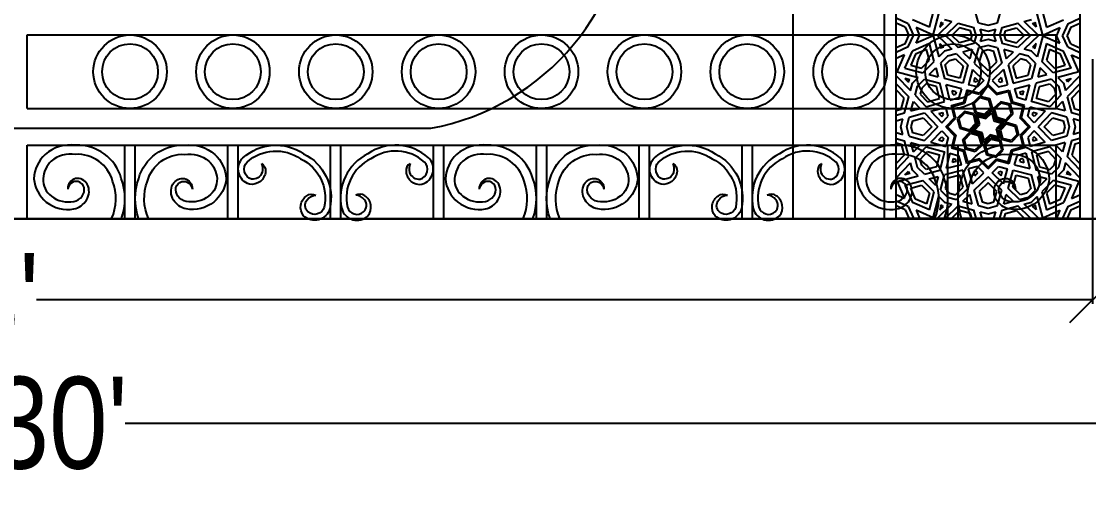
# Model space of a CAD drawing. Header units: inches. Extents: x 13054 to 48691, y 5623 to 20391.
# Drawn here: x 48408.33 to 48454.81, y 18781.99 to 18802.12 of the extents above; entities that cross this region are included whole.
import ezdxf

# ---------------------------------------------------------------- set-up
doc = ezdxf.new("R2010")
doc.units = ezdxf.units.IN
doc.header["$MEASUREMENT"] = 0
doc.styles.add('TEXT', font='')
doc.styles.get('TEXT').set_extended_font_data('Arial Narrow')
doc.dimstyles.new('Copy of Standard', dxfattribs={"dimtxt": 4, "dimasz": 2, "dimexe": 0.18, "dimexo": 0.0625, "dimgap": 0.09, "dimtad": 0, "dimzin": 0, "dimdsep": 46, "dimlunit": 4, "dimtxsty": 'TEXT', "dimblk": 'OBLIQUE', "dimcen": 0.09, "dimclrd": 8, "dimclre": 8, "dimclrt": 256, "dimadec": 0, "dimazin": 0, "dimtfac": 1, "dimtofl": 0, "dimtmove": 0, "dimatfit": 3, "dimfxl": 1, "dimtolj": 1, "dimtzin": 0, "dimarcsym": 0})

# ---------------------------------------------------------------- blocks, each defined once
blk = doc.blocks.new('_Oblique')
at = {"color": 0, "linetype": 'Continuous', "lineweight": -2}
blk.add_line((-0.5, -0.5), (0.5, 0.5), dxfattribs=at)
blk = doc.blocks.new('*D936')
at = {"color": 8, "lineweight": -2, "transparency": 16777216}
for p, q in [((48229.964, 18793.505), (48229.964, 18784.438)), ((48589.998, 18793.409), (48589.998, 18784.438)), ((48229.964, 18784.618), (48407.108, 18784.618)), ((48589.998, 18784.618), (48412.854, 18784.618))]:
    blk.add_line(p, q, dxfattribs=at)
at = {"layer": 'Defpoints', "color": 0, "transparency": 16777216}
for p in [(48229.964, 18793.567), (48589.998, 18793.472), (48589.998, 18784.618)]:
    blk.add_point(p, dxfattribs=at)
at = {"color": 8, "lineweight": -2, "transparency": 16777216, "xscale": 2, "yscale": 2, "zscale": 2, "rotation": 180}
blk.add_blockref('_Oblique', (48229.964, 18784.618), dxfattribs=at)
at = {"color": 8, "lineweight": -2, "transparency": 16777216, "xscale": 2, "yscale": 2, "zscale": 2}
blk.add_blockref('_Oblique', (48589.998, 18784.618), dxfattribs=at)
at = {"transparency": 16777216, "insert": (48409.981, 18784.618), "char_height": 4, "attachment_point": 5, "style": 'TEXT'}
blk.add_mtext("\\A1;30'", dxfattribs=at)
blk = doc.blocks.new('*D1270')
at = {"color": 8, "lineweight": -2, "transparency": 16777216}
for p, q in [((48358.986, 18800.47), (48358.986, 18789.823)), ((48454.981, 18800.47), (48454.981, 18789.823)), ((48358.986, 18790.003), (48405.802, 18790.003)), ((48454.981, 18790.003), (48409, 18790.003))]:
    blk.add_line(p, q, dxfattribs=at)
at = {"layer": 'Defpoints', "color": 0, "transparency": 16777216}
for p in [(48358.986, 18800.532), (48454.981, 18800.532), (48454.981, 18790.003)]:
    blk.add_point(p, dxfattribs=at)
at = {"color": 8, "lineweight": -2, "transparency": 16777216, "xscale": 2, "yscale": 2, "zscale": 2, "rotation": 180}
blk.add_blockref('_Oblique', (48358.986, 18790.003), dxfattribs=at)
at = {"color": 8, "lineweight": -2, "transparency": 16777216, "xscale": 2, "yscale": 2, "zscale": 2}
blk.add_blockref('_Oblique', (48454.981, 18790.003), dxfattribs=at)
at = {"transparency": 16777216, "insert": (48407.401, 18790.003), "char_height": 4, "attachment_point": 5, "style": 'TEXT'}
blk.add_mtext("\\A1;8'", dxfattribs=at)

msp = doc.modelspace()

# ---------------------------------------------------------------- linework, layer by layer
at = {"transparency": 33554483}
for p, q in [((48454.449, 18888.521), (48454.424, 18793.508)), ((48441.946, 18876.024), (48441.924, 18793.511)), ((48454.424, 18809.466), (48454.424, 18801.512)), ((48454.424, 18809.466), (48454.424, 18801.512)), ((48447.877, 18801.866), (48448.08, 18802.651)), ((48448.041, 18801.527), (48448.281, 18802.451)), ((48450.011, 18802.059), (48449.826, 18802.726)), ((48450.836, 18802.059), (48451.021, 18802.726)), ((48452.806, 18801.527), (48452.567, 18802.451)), ((48452.767, 18802.651), (48452.97, 18801.866)), ((48446.952, 18802.017), (48446.424, 18802.254)), ((48446.81, 18801.875), (48446.424, 18802.048)), ((48446.81, 18801.875), (48446.972, 18801.512)), ((48446.952, 18802.017), (48447.178, 18801.512)), ((48447.877, 18801.866), (48447.13, 18802.195)), ((48447.291, 18801.857), (48447.445, 18801.512)), ((48448.041, 18801.527), (48447.291, 18801.857)), ((48448.226, 18801.512), (48448.85, 18802.118)), ((48448.38, 18802.086), (48448.324, 18801.869)), ((48448.324, 18801.869), (48448.482, 18802.022)), ((48448.43, 18802.036), (48448.38, 18802.086)), ((48448.482, 18802.022), (48448.43, 18802.036)), ((48448.527, 18802.204), (48448.85, 18802.118)), ((48448.577, 18801.512), (48449.124, 18802.044)), ((48449.179, 18801.835), (48448.846, 18801.512)), ((48449.124, 18802.044), (48449.813, 18801.86)), ((48449.661, 18801.706), (48449.179, 18801.835)), ((48449.909, 18801.512), (48449.813, 18801.86)), ((48450.011, 18802.059), (48450.424, 18801.949)), ((48450.424, 18801.949), (48450.836, 18802.059)), ((48450.938, 18801.512), (48451.034, 18801.86)), ((48451.034, 18801.86), (48451.723, 18802.044)), ((48451.186, 18801.706), (48451.669, 18801.835)), ((48451.669, 18801.835), (48452.001, 18801.512)), ((48452.271, 18801.512), (48451.723, 18802.044)), ((48451.998, 18802.118), (48452.32, 18802.204)), ((48452.621, 18801.512), (48451.998, 18802.118)), ((48452.366, 18802.022), (48452.417, 18802.036)), ((48452.523, 18801.869), (48452.366, 18802.022)), ((48452.417, 18802.036), (48452.467, 18802.086)), ((48452.467, 18802.086), (48452.523, 18801.869)), ((48452.806, 18801.527), (48453.556, 18801.857)), ((48452.97, 18801.866), (48453.718, 18802.195)), ((48453.556, 18801.857), (48453.402, 18801.512)), ((48453.895, 18802.017), (48453.669, 18801.512)), ((48454.037, 18801.875), (48453.875, 18801.512)), ((48453.895, 18802.017), (48454.424, 18802.254)), ((48454.037, 18801.875), (48454.424, 18802.048)), ((48446.81, 18801.149), (48446.972, 18801.512)), ((48446.952, 18801.007), (48447.178, 18801.512)), ((48447.291, 18801.167), (48447.445, 18801.512)), ((48448.041, 18801.497), (48447.291, 18801.167)), ((48448.041, 18801.497), (48448.281, 18800.573)), ((48448.226, 18801.512), (48448.85, 18800.906)), ((48448.577, 18801.512), (48449.124, 18800.98)), ((48449.179, 18801.189), (48448.846, 18801.512)), ((48449.715, 18801.512), (48449.661, 18801.706)), ((48449.715, 18801.512), (48449.661, 18801.318)), ((48449.909, 18801.512), (48449.813, 18801.164)), ((48450.087, 18801.786), (48450.424, 18801.696)), ((48450.163, 18801.512), (48450.087, 18801.786)), ((48450.163, 18801.512), (48450.087, 18801.238)), ((48450.424, 18801.696), (48450.76, 18801.786)), ((48450.684, 18801.512), (48450.76, 18801.786)), ((48450.684, 18801.512), (48450.76, 18801.238)), ((48450.938, 18801.512), (48451.034, 18801.164)), ((48451.133, 18801.512), (48451.186, 18801.706)), ((48451.133, 18801.512), (48451.186, 18801.318)), ((48451.669, 18801.189), (48452.001, 18801.512)), ((48452.271, 18801.512), (48451.723, 18800.98)), ((48452.621, 18801.512), (48451.998, 18800.906)), ((48452.806, 18801.497), (48452.567, 18800.573)), ((48452.806, 18801.497), (48453.556, 18801.167)), ((48453.556, 18801.167), (48453.402, 18801.512)), ((48453.895, 18801.007), (48453.669, 18801.512)), ((48454.037, 18801.149), (48453.875, 18801.512)), ((48454.424, 18801.512), (48454.424, 18793.558)), ((48454.424, 18801.512), (48454.424, 18793.558)), ((48446.81, 18801.149), (48446.424, 18800.976)), ((48446.952, 18801.007), (48446.424, 18800.77)), ((48447.877, 18801.158), (48447.13, 18800.829)), ((48448.08, 18800.373), (48447.877, 18801.158)), ((48448.38, 18800.938), (48448.324, 18801.155)), ((48448.324, 18801.155), (48448.482, 18801.002)), ((48448.43, 18800.988), (48448.38, 18800.938)), ((48448.482, 18801.002), (48448.43, 18800.988)), ((48448.85, 18800.906), (48448.527, 18800.82)), ((48449.813, 18801.164), (48449.124, 18800.98)), ((48449.661, 18801.318), (48449.179, 18801.189)), ((48450.011, 18800.965), (48449.826, 18800.298)), ((48450.424, 18801.075), (48450.011, 18800.965)), ((48450.424, 18801.328), (48450.087, 18801.238)), ((48450.76, 18801.238), (48450.424, 18801.328)), ((48450.836, 18800.965), (48450.424, 18801.075)), ((48450.836, 18800.965), (48451.021, 18800.298)), ((48451.723, 18800.98), (48451.034, 18801.164)), ((48451.186, 18801.318), (48451.669, 18801.189)), ((48452.32, 18800.82), (48451.998, 18800.906)), ((48452.523, 18801.155), (48452.366, 18801.002)), ((48452.366, 18801.002), (48452.417, 18800.988)), ((48452.417, 18800.988), (48452.467, 18800.938)), ((48452.467, 18800.938), (48452.523, 18801.155)), ((48452.97, 18801.158), (48452.767, 18800.373)), ((48452.97, 18801.158), (48453.718, 18800.829)), ((48453.895, 18801.007), (48454.424, 18800.77)), ((48454.037, 18801.149), (48454.424, 18800.976)), ((48446.792, 18800.667), (48446.424, 18800.503)), ((48446.462, 18799.917), (48446.792, 18800.667)), ((48446.801, 18800.082), (48447.13, 18800.829)), ((48447.272, 18800.687), (48447.062, 18800.208)), ((48447.751, 18800.897), (48447.272, 18800.687)), ((48447.872, 18800.43), (48447.751, 18800.897)), ((48448.527, 18800.82), (48448.281, 18800.573)), ((48448.654, 18800.601), (48448.352, 18800.299)), ((48449.054, 18800.708), (48448.654, 18800.601)), ((48448.742, 18800.423), (48449.002, 18800.495)), ((48449.002, 18800.495), (48449.342, 18800.166)), ((48449.054, 18800.708), (48449.552, 18800.223)), ((48449.737, 18800.891), (48449.328, 18800.782)), ((48449.328, 18800.782), (48449.627, 18800.491)), ((48449.737, 18800.891), (48449.627, 18800.491)), ((48450.163, 18800.811), (48450.037, 18800.355)), ((48450.424, 18800.881), (48450.163, 18800.811)), ((48450.684, 18800.811), (48450.424, 18800.881)), ((48450.81, 18800.355), (48450.684, 18800.811)), ((48451.519, 18800.782), (48451.11, 18800.891)), ((48451.11, 18800.891), (48451.22, 18800.491)), ((48451.519, 18800.782), (48451.22, 18800.491)), ((48451.794, 18800.708), (48451.295, 18800.223)), ((48451.845, 18800.495), (48451.505, 18800.166)), ((48452.194, 18800.601), (48451.794, 18800.708)), ((48452.105, 18800.423), (48451.845, 18800.495)), ((48452.496, 18800.299), (48452.194, 18800.601)), ((48452.567, 18800.573), (48452.32, 18800.82)), ((48453.097, 18800.897), (48452.976, 18800.43)), ((48453.575, 18800.687), (48453.097, 18800.897)), ((48453.786, 18800.208), (48453.575, 18800.687)), ((48454.046, 18800.082), (48453.718, 18800.829)), ((48454.055, 18800.667), (48454.424, 18800.503)), ((48454.385, 18799.917), (48454.055, 18800.667)), ((48446.801, 18800.082), (48447.586, 18799.878)), ((48447.062, 18800.208), (48447.529, 18800.087)), ((48447.529, 18800.087), (48447.872, 18800.43)), ((48447.586, 18799.878), (48448.08, 18800.373)), ((48447.86, 18799.807), (48448.151, 18800.099)), ((48448.151, 18800.099), (48448.253, 18799.706)), ((48448.352, 18800.299), (48448.525, 18799.629)), ((48448.554, 18800.231), (48448.742, 18800.423)), ((48448.676, 18799.774), (48448.554, 18800.231)), ((48449.342, 18800.166), (48449.2, 18799.646)), ((48449.552, 18800.223), (48449.331, 18799.425)), ((48449.752, 18800.029), (48449.568, 18799.365)), ((48449.752, 18800.029), (48450.248, 18799.547)), ((48449.826, 18800.298), (48450.424, 18799.717)), ((48450.037, 18800.355), (48450.424, 18799.979)), ((48450.424, 18799.979), (48450.81, 18800.355)), ((48451.021, 18800.298), (48450.424, 18799.717)), ((48451.095, 18800.029), (48450.599, 18799.547)), ((48451.095, 18800.029), (48451.279, 18799.365)), ((48451.295, 18800.223), (48451.516, 18799.425)), ((48451.505, 18800.166), (48451.648, 18799.646)), ((48452.294, 18800.231), (48452.105, 18800.423)), ((48452.171, 18799.774), (48452.294, 18800.231)), ((48452.496, 18800.299), (48452.322, 18799.629)), ((48452.696, 18800.099), (48452.594, 18799.706)), ((48452.987, 18799.807), (48452.696, 18800.099)), ((48453.261, 18799.878), (48452.767, 18800.373)), ((48452.976, 18800.43), (48453.318, 18800.087)), ((48454.046, 18800.082), (48453.261, 18799.878)), ((48453.318, 18800.087), (48453.786, 18800.208)), ((48446.424, 18799.756), (48447.053, 18799.109)), ((48446.462, 18799.917), (48447.385, 18799.678)), ((48447.02, 18799.579), (48446.803, 18799.635)), ((48446.803, 18799.635), (48446.957, 18799.477)), ((48446.957, 18799.477), (48446.971, 18799.529)), ((48446.971, 18799.529), (48447.02, 18799.579)), ((48447.139, 18799.432), (48447.385, 18799.678)), ((48447.358, 18799.305), (48447.66, 18799.607)), ((48447.66, 18799.607), (48448.33, 18799.434)), ((48447.86, 18799.807), (48448.253, 18799.706)), ((48449.331, 18799.425), (48448.525, 18799.629)), ((48449.2, 18799.646), (48448.676, 18799.774)), ((48449.848, 18799.674), (48449.8, 18799.5)), ((48449.848, 18799.674), (48449.979, 18799.547)), ((48449.979, 18799.547), (48449.904, 18799.474)), ((48450.248, 18799.547), (48449.96, 18799.266)), ((48450.599, 18799.547), (48450.887, 18799.266)), ((48450.999, 18799.674), (48450.868, 18799.547)), ((48450.868, 18799.547), (48450.943, 18799.474)), ((48450.999, 18799.674), (48451.047, 18799.5)), ((48451.516, 18799.425), (48452.322, 18799.629)), ((48451.648, 18799.646), (48452.171, 18799.774)), ((48453.187, 18799.607), (48452.517, 18799.434)), ((48452.594, 18799.706), (48452.987, 18799.807)), ((48453.187, 18799.607), (48453.489, 18799.305)), ((48454.385, 18799.917), (48453.462, 18799.678)), ((48453.462, 18799.678), (48453.708, 18799.432)), ((48454.424, 18799.756), (48453.795, 18799.109)), ((48453.827, 18799.579), (48454.044, 18799.635)), ((48453.877, 18799.529), (48453.827, 18799.579)), ((48453.89, 18799.477), (48453.877, 18799.529)), ((48454.044, 18799.635), (48453.89, 18799.477)), ((48446.424, 18799.406), (48446.979, 18798.835)), ((48446.77, 18798.78), (48446.424, 18799.136)), ((48447.053, 18799.109), (48447.139, 18799.432)), ((48447.251, 18798.905), (48447.358, 18799.305)), ((48447.536, 18799.216), (48447.464, 18798.957)), ((48447.727, 18799.405), (48447.536, 18799.216)), ((48448.185, 18799.283), (48447.727, 18799.405)), ((48448.313, 18798.759), (48448.185, 18799.283)), ((48448.534, 18798.627), (48448.33, 18799.434)), ((48448.769, 18798.693), (48448.601, 18799.358)), ((48449.266, 18799.19), (48448.601, 18799.358)), ((48448.904, 18798.925), (48448.86, 18799.099)), ((48449.034, 18799.055), (48448.86, 18799.099)), ((48449.034, 18799.055), (48449.006, 18798.953)), ((48449.266, 18799.19), (48449.158, 18798.8)), ((48449.503, 18799.13), (48449.357, 18798.602)), ((48449.542, 18799.062), (48449.402, 18798.556)), ((48450.032, 18798.996), (48449.503, 18799.13)), ((48450.049, 18798.934), (48449.542, 18799.062)), ((48449.96, 18799.266), (48449.568, 18799.365)), ((48449.904, 18799.474), (48449.8, 18799.5)), ((48450.424, 18799.377), (48450.032, 18798.996)), ((48450.424, 18799.298), (48450.049, 18798.934)), ((48450.424, 18799.377), (48450.815, 18798.996)), ((48450.424, 18799.298), (48450.798, 18798.934)), ((48450.798, 18798.934), (48451.305, 18799.062)), ((48450.815, 18798.996), (48451.344, 18799.13)), ((48450.887, 18799.266), (48451.279, 18799.365)), ((48450.943, 18799.474), (48451.047, 18799.5)), ((48451.305, 18799.062), (48451.445, 18798.556)), ((48451.344, 18799.13), (48451.491, 18798.602)), ((48451.581, 18799.19), (48452.246, 18799.358)), ((48451.581, 18799.19), (48451.689, 18798.8)), ((48451.813, 18799.055), (48451.987, 18799.099)), ((48451.813, 18799.055), (48451.842, 18798.953)), ((48451.943, 18798.925), (48451.987, 18799.099)), ((48452.078, 18798.693), (48452.246, 18799.358)), ((48452.314, 18798.627), (48452.517, 18799.434)), ((48452.534, 18798.759), (48452.662, 18799.283)), ((48452.662, 18799.283), (48453.12, 18799.405)), ((48453.12, 18799.405), (48453.312, 18799.216)), ((48453.312, 18799.216), (48453.383, 18798.957)), ((48453.489, 18799.305), (48453.597, 18798.905)), ((48453.708, 18799.432), (48453.795, 18799.109)), ((48454.424, 18799.406), (48453.868, 18798.835)), ((48454.077, 18798.78), (48454.424, 18799.136)), ((48446.641, 18798.298), (48446.77, 18798.78)), ((48446.794, 18798.146), (48446.979, 18798.835)), ((48447.067, 18798.221), (48447.177, 18798.631)), ((48447.177, 18798.631), (48447.467, 18798.332)), ((48447.251, 18798.905), (48447.735, 18798.406)), ((48447.464, 18798.957), (48447.793, 18798.616)), ((48447.735, 18798.406), (48448.534, 18798.627)), ((48447.793, 18798.616), (48448.313, 18798.759)), ((48448.769, 18798.693), (48449.158, 18798.8)), ((48448.829, 18798.456), (48449.357, 18798.602)), ((48448.904, 18798.925), (48449.006, 18798.953)), ((48449.758, 18798.561), (48450.07, 18798.871)), ((48449.82, 18798.543), (48450.087, 18798.808)), ((48450.07, 18798.871), (48450.486, 18798.758)), ((48450.087, 18798.808), (48450.441, 18798.712)), ((48450.441, 18798.712), (48450.553, 18798.337)), ((48450.486, 18798.758), (48450.617, 18798.32)), ((48450.98, 18798.625), (48450.649, 18798.311)), ((48451.398, 18798.515), (48450.98, 18798.625)), ((48452.018, 18798.456), (48451.491, 18798.602)), ((48452.078, 18798.693), (48451.689, 18798.8)), ((48451.943, 18798.925), (48451.842, 18798.953)), ((48453.112, 18798.406), (48452.314, 18798.627)), ((48453.054, 18798.616), (48452.534, 18798.759)), ((48453.383, 18798.957), (48453.054, 18798.616)), ((48453.597, 18798.905), (48453.112, 18798.406)), ((48453.67, 18798.631), (48453.38, 18798.332)), ((48453.67, 18798.631), (48453.78, 18798.221)), ((48453.868, 18798.835), (48454.053, 18798.146)), ((48454.206, 18798.298), (48454.077, 18798.78)), ((48446.424, 18798.238), (48446.641, 18798.298)), ((48446.424, 18798.043), (48446.794, 18798.146)), ((48446.994, 18797.948), (48447.661, 18798.132)), ((48447.067, 18798.221), (48447.467, 18798.332)), ((48447.661, 18798.132), (48448.242, 18797.535)), ((48447.929, 18798.207), (48448.593, 18798.391)), ((48447.929, 18798.207), (48448.412, 18797.71)), ((48448.285, 18798.11), (48448.458, 18798.158)), ((48448.485, 18798.055), (48448.458, 18798.158)), ((48448.692, 18797.999), (48448.593, 18798.391)), ((48448.963, 18797.927), (48448.829, 18798.456)), ((48448.897, 18798.416), (48449.402, 18798.556)), ((48449.025, 18797.91), (48448.897, 18798.416)), ((48449.398, 18798.2), (48449.088, 18797.889)), ((48449.416, 18798.138), (48449.151, 18797.872)), ((48449.841, 18798.095), (48449.398, 18798.2)), ((48449.794, 18798.048), (48449.416, 18798.138)), ((48449.864, 18798.118), (48449.758, 18798.561)), ((48449.911, 18798.165), (48449.82, 18798.543)), ((48449.864, 18798.118), (48450.295, 18798.015)), ((48449.911, 18798.165), (48450.278, 18798.077)), ((48450.278, 18798.077), (48450.553, 18798.337)), ((48450.295, 18798.015), (48450.617, 18798.32)), ((48450.311, 18797.954), (48450.612, 18798.238)), ((48450.328, 18797.892), (48450.584, 18798.134)), ((48450.584, 18798.134), (48450.685, 18797.796)), ((48450.612, 18798.238), (48450.73, 18797.841)), ((48450.775, 18797.887), (48450.649, 18798.311)), ((48450.996, 18798.563), (48450.713, 18798.294)), ((48450.82, 18797.932), (48450.713, 18798.294)), ((48451.352, 18798.469), (48450.996, 18798.563)), ((48451.45, 18798.107), (48451.352, 18798.469)), ((48451.513, 18798.091), (48451.398, 18798.515)), ((48451.95, 18798.416), (48451.445, 18798.556)), ((48451.822, 18797.91), (48451.95, 18798.416)), ((48451.885, 18797.927), (48452.018, 18798.456)), ((48452.155, 18797.999), (48452.254, 18798.391)), ((48452.918, 18798.207), (48452.254, 18798.391)), ((48452.362, 18798.055), (48452.389, 18798.158)), ((48452.562, 18798.11), (48452.389, 18798.158)), ((48452.918, 18798.207), (48452.435, 18797.71)), ((48453.186, 18798.132), (48452.606, 18797.535)), ((48453.853, 18797.948), (48453.186, 18798.132)), ((48453.78, 18798.221), (48453.38, 18798.332)), ((48454.424, 18798.043), (48454.053, 18798.146)), ((48454.424, 18798.238), (48454.206, 18798.298)), ((48446.424, 18797.79), (48446.721, 18797.872)), ((48446.631, 18797.535), (48446.721, 18797.872)), ((48446.884, 18797.535), (48446.994, 18797.948)), ((48447.078, 18797.535), (48447.148, 18797.795)), ((48447.148, 18797.795), (48447.604, 18797.922)), ((48447.604, 18797.922), (48447.98, 18797.535)), ((48448.285, 18798.11), (48448.412, 18797.98)), ((48448.412, 18797.98), (48448.485, 18798.055)), ((48448.412, 18797.71), (48448.692, 18797.999)), ((48448.582, 18797.535), (48448.963, 18797.927)), ((48448.661, 18797.535), (48449.025, 18797.91)), ((48449.088, 18797.889), (48449.201, 18797.472)), ((48449.151, 18797.872), (48449.247, 18797.517)), ((48449.881, 18797.68), (48449.622, 18797.406)), ((48449.943, 18797.664), (48449.639, 18797.342)), ((48449.794, 18798.048), (48449.881, 18797.68)), ((48449.841, 18798.095), (48449.943, 18797.664)), ((48449.909, 18798.049), (48450.311, 18797.954)), ((48450.005, 18797.647), (48449.909, 18798.049)), ((48449.985, 18797.973), (48450.328, 18797.892)), ((48450.067, 18797.631), (48449.985, 18797.973)), ((48450.685, 18797.796), (48451.022, 18797.696)), ((48450.73, 18797.841), (48451.126, 18797.723)), ((48451.2, 18797.76), (48450.775, 18797.887)), ((48451.022, 18797.696), (48450.78, 18797.44)), ((48451.183, 18797.824), (48450.82, 18797.932)), ((48451.126, 18797.723), (48450.842, 18797.423)), ((48451.208, 18797.728), (48450.904, 18797.406)), ((48451.225, 18797.664), (48450.966, 18797.39)), ((48451.183, 18797.824), (48451.45, 18798.107)), ((48451.2, 18797.76), (48451.513, 18798.091)), ((48451.208, 18797.728), (48451.644, 18797.598)), ((48451.225, 18797.664), (48451.598, 18797.553)), ((48452.187, 18797.535), (48451.822, 18797.91)), ((48452.265, 18797.535), (48451.885, 18797.927)), ((48452.435, 18797.71), (48452.155, 18797.999)), ((48452.435, 18797.98), (48452.362, 18798.055)), ((48452.562, 18798.11), (48452.435, 18797.98)), ((48452.867, 18797.535), (48453.243, 18797.922)), ((48453.243, 18797.922), (48453.7, 18797.795)), ((48453.7, 18797.795), (48453.769, 18797.535)), ((48453.853, 18797.948), (48453.964, 18797.535)), ((48454.126, 18797.872), (48454.216, 18797.535)), ((48454.424, 18797.79), (48454.126, 18797.872)), ((48387.633, 18797.465), (48426.16, 18797.465)), ((48446.424, 18797.281), (48446.721, 18797.198)), ((48446.721, 18797.198), (48446.631, 18797.535)), ((48446.994, 18797.123), (48446.884, 18797.535)), ((48447.148, 18797.275), (48447.078, 18797.535)), ((48447.604, 18797.149), (48447.148, 18797.275)), ((48447.98, 18797.535), (48447.604, 18797.149)), ((48447.661, 18796.938), (48448.242, 18797.535)), ((48447.929, 18796.864), (48448.412, 18797.36)), ((48448.412, 18797.36), (48448.692, 18797.071)), ((48448.582, 18797.535), (48448.963, 18797.144)), ((48448.661, 18797.535), (48449.025, 18797.16)), ((48449.201, 18797.472), (48449.639, 18797.342)), ((48449.247, 18797.517), (48449.622, 18797.406)), ((48449.333, 18796.978), (48449.647, 18797.31)), ((48449.396, 18796.962), (48449.664, 18797.246)), ((48450.072, 18797.184), (48449.647, 18797.31)), ((48450.027, 18797.138), (48449.664, 18797.246)), ((48449.721, 18797.347), (48450.005, 18797.647)), ((48450.117, 18797.229), (48449.721, 18797.347)), ((48449.825, 18797.375), (48450.067, 18797.631)), ((48450.163, 18797.274), (48449.825, 18797.375)), ((48450.235, 18796.833), (48450.117, 18797.229)), ((48450.263, 18796.936), (48450.163, 18797.274)), ((48450.78, 18797.44), (48450.862, 18797.097)), ((48450.842, 18797.423), (48450.938, 18797.021)), ((48450.904, 18797.406), (48451.007, 18796.975)), ((48450.966, 18797.39), (48451.053, 18797.022)), ((48451.694, 18797.191), (48451.433, 18796.932)), ((48451.598, 18797.553), (48451.694, 18797.191)), ((48451.644, 18797.598), (48451.757, 18797.174)), ((48452.187, 18797.535), (48451.822, 18797.16)), ((48452.265, 18797.535), (48451.885, 18797.144)), ((48452.435, 18797.36), (48452.155, 18797.071)), ((48452.918, 18796.864), (48452.435, 18797.36)), ((48453.186, 18796.938), (48452.606, 18797.535)), ((48453.243, 18797.149), (48452.867, 18797.535)), ((48453.7, 18797.275), (48453.243, 18797.149)), ((48453.769, 18797.535), (48453.7, 18797.275)), ((48453.964, 18797.535), (48453.853, 18797.123)), ((48454.216, 18797.535), (48454.126, 18797.198)), ((48454.424, 18797.281), (48454.126, 18797.198)), ((48446.424, 18797.027), (48446.794, 18796.925)), ((48446.424, 18796.833), (48446.641, 18796.772)), ((48446.641, 18796.772), (48446.77, 18796.29)), ((48446.979, 18796.236), (48446.794, 18796.925)), ((48446.994, 18797.123), (48447.661, 18796.938)), ((48447.177, 18796.44), (48447.067, 18796.849)), ((48447.067, 18796.849), (48447.467, 18796.738)), ((48447.177, 18796.44), (48447.467, 18796.738)), ((48447.929, 18796.864), (48448.593, 18796.68)), ((48448.285, 18796.96), (48448.412, 18797.091)), ((48448.285, 18796.96), (48448.458, 18796.912)), ((48448.412, 18797.091), (48448.485, 18797.016)), ((48448.485, 18797.016), (48448.458, 18796.912)), ((48448.692, 18797.071), (48448.593, 18796.68)), ((48448.963, 18797.144), (48448.829, 18796.614)), ((48449.025, 18797.16), (48448.897, 18796.654)), ((48449.444, 18796.561), (48449.333, 18796.978)), ((48449.49, 18796.607), (48449.396, 18796.962)), ((48450.135, 18796.776), (48449.852, 18796.509)), ((48450.198, 18796.759), (48449.868, 18796.446)), ((48450.135, 18796.776), (48450.027, 18797.138)), ((48450.198, 18796.759), (48450.072, 18797.184)), ((48450.23, 18796.75), (48450.552, 18797.055)), ((48450.23, 18796.75), (48450.36, 18796.314)), ((48450.536, 18797.117), (48450.235, 18796.833)), ((48450.519, 18797.179), (48450.263, 18796.936)), ((48450.294, 18796.733), (48450.569, 18796.993)), ((48450.294, 18796.733), (48450.405, 18796.361)), ((48450.862, 18797.097), (48450.519, 18797.179)), ((48450.938, 18797.021), (48450.536, 18797.117)), ((48450.552, 18797.055), (48450.983, 18796.952)), ((48450.569, 18796.993), (48450.937, 18796.905)), ((48451.027, 18796.525), (48450.937, 18796.905)), ((48451.089, 18796.508), (48450.983, 18796.952)), ((48451.451, 18796.869), (48451.007, 18796.975)), ((48451.433, 18796.932), (48451.053, 18797.022)), ((48451.757, 18797.174), (48451.451, 18796.869)), ((48451.822, 18797.16), (48451.95, 18796.654)), ((48451.885, 18797.144), (48452.018, 18796.614)), ((48452.155, 18797.071), (48452.254, 18796.68)), ((48452.918, 18796.864), (48452.254, 18796.68)), ((48452.435, 18797.091), (48452.362, 18797.016)), ((48452.362, 18797.016), (48452.389, 18796.912)), ((48452.562, 18796.96), (48452.389, 18796.912)), ((48452.562, 18796.96), (48452.435, 18797.091)), ((48453.853, 18797.123), (48453.186, 18796.938)), ((48453.78, 18796.849), (48453.38, 18796.738)), ((48453.67, 18796.44), (48453.38, 18796.738)), ((48453.78, 18796.849), (48453.67, 18796.44)), ((48454.053, 18796.925), (48453.868, 18796.236)), ((48454.424, 18797.027), (48454.053, 18796.925)), ((48454.206, 18796.772), (48454.077, 18796.29)), ((48454.424, 18796.833), (48454.206, 18796.772)), ((48446.77, 18796.29), (48446.424, 18795.934)), ((48447.251, 18796.165), (48447.735, 18796.664)), ((48447.464, 18796.114), (48447.793, 18796.454)), ((48447.735, 18796.664), (48448.534, 18796.443)), ((48447.793, 18796.454), (48448.313, 18796.311)), ((48448.313, 18796.311), (48448.185, 18795.787)), ((48448.534, 18796.443), (48448.33, 18795.637)), ((48448.769, 18796.378), (48448.601, 18795.712)), ((48448.769, 18796.378), (48449.158, 18796.27)), ((48448.829, 18796.614), (48449.357, 18796.468)), ((48448.897, 18796.654), (48449.402, 18796.514)), ((48449.266, 18795.881), (48449.158, 18796.27)), ((48449.503, 18795.94), (48449.357, 18796.468)), ((48449.542, 18796.008), (48449.402, 18796.514)), ((48449.868, 18796.446), (48449.444, 18796.561)), ((48449.852, 18796.509), (48449.49, 18796.607)), ((48450.36, 18796.314), (48450.785, 18796.202)), ((48450.405, 18796.361), (48450.768, 18796.265)), ((48450.768, 18796.265), (48451.027, 18796.525)), ((48450.785, 18796.202), (48451.089, 18796.508)), ((48451.305, 18796.008), (48451.445, 18796.514)), ((48451.344, 18795.94), (48451.491, 18796.468)), ((48451.95, 18796.654), (48451.445, 18796.514)), ((48452.018, 18796.614), (48451.491, 18796.468)), ((48451.581, 18795.881), (48451.689, 18796.27)), ((48452.078, 18796.378), (48451.689, 18796.27)), ((48452.078, 18796.378), (48452.246, 18795.712)), ((48453.112, 18796.664), (48452.314, 18796.443)), ((48452.314, 18796.443), (48452.517, 18795.637)), ((48453.054, 18796.454), (48452.534, 18796.311)), ((48452.534, 18796.311), (48452.662, 18795.787)), ((48453.383, 18796.114), (48453.054, 18796.454)), ((48453.597, 18796.165), (48453.112, 18796.664)), ((48454.077, 18796.29), (48454.424, 18795.934)), ((48446.424, 18795.664), (48446.979, 18796.236)), ((48446.424, 18795.314), (48447.053, 18795.961)), ((48447.139, 18795.639), (48447.053, 18795.961)), ((48447.358, 18795.765), (48447.251, 18796.165)), ((48447.536, 18795.854), (48447.464, 18796.114)), ((48447.727, 18795.665), (48447.536, 18795.854)), ((48449.266, 18795.881), (48448.601, 18795.712)), ((48448.904, 18796.145), (48448.86, 18795.972)), ((48449.034, 18796.016), (48448.86, 18795.972)), ((48448.904, 18796.145), (48449.006, 18796.117)), ((48449.034, 18796.016), (48449.006, 18796.117)), ((48450.032, 18796.074), (48449.503, 18795.94)), ((48450.049, 18796.136), (48449.542, 18796.008)), ((48449.96, 18795.804), (48449.568, 18795.705)), ((48450.248, 18795.523), (48449.96, 18795.804)), ((48450.424, 18795.694), (48450.032, 18796.074)), ((48450.424, 18795.772), (48450.049, 18796.136)), ((48450.424, 18795.772), (48450.798, 18796.136)), ((48450.424, 18795.694), (48450.815, 18796.074)), ((48450.599, 18795.523), (48450.887, 18795.804)), ((48450.798, 18796.136), (48451.305, 18796.008)), ((48450.815, 18796.074), (48451.344, 18795.94)), ((48450.887, 18795.804), (48451.279, 18795.705)), ((48451.581, 18795.881), (48452.246, 18795.712)), ((48451.813, 18796.016), (48451.842, 18796.117)), ((48451.813, 18796.016), (48451.987, 18795.972)), ((48451.943, 18796.145), (48451.842, 18796.117)), ((48451.943, 18796.145), (48451.987, 18795.972)), ((48453.12, 18795.665), (48453.312, 18795.854)), ((48453.312, 18795.854), (48453.383, 18796.114)), ((48453.597, 18796.165), (48453.489, 18795.765)), ((48453.795, 18795.961), (48453.708, 18795.639)), ((48454.424, 18795.314), (48453.795, 18795.961)), ((48454.424, 18795.664), (48453.868, 18796.236)), ((48446.462, 18795.153), (48447.385, 18795.392)), ((48446.803, 18795.435), (48446.957, 18795.593)), ((48447.02, 18795.492), (48446.803, 18795.435)), ((48446.957, 18795.593), (48446.971, 18795.542)), ((48446.971, 18795.542), (48447.02, 18795.492)), ((48447.385, 18795.392), (48447.139, 18795.639)), ((48447.66, 18795.463), (48447.358, 18795.765)), ((48447.66, 18795.463), (48448.33, 18795.637)), ((48448.185, 18795.787), (48447.727, 18795.665)), ((48447.86, 18795.263), (48448.253, 18795.365)), ((48448.253, 18795.365), (48448.151, 18794.972)), ((48448.352, 18794.771), (48448.525, 18795.442)), ((48449.331, 18795.645), (48448.525, 18795.442)), ((48449.2, 18795.425), (48448.676, 18795.297)), ((48449.342, 18794.905), (48449.2, 18795.425)), ((48449.552, 18794.847), (48449.331, 18795.645)), ((48449.752, 18795.041), (48449.568, 18795.705)), ((48449.752, 18795.041), (48450.248, 18795.523)), ((48449.904, 18795.596), (48449.8, 18795.57)), ((48449.848, 18795.397), (48449.8, 18795.57)), ((48449.826, 18794.773), (48450.424, 18795.353)), ((48449.848, 18795.397), (48449.979, 18795.523)), ((48449.979, 18795.523), (48449.904, 18795.596)), ((48451.021, 18794.773), (48450.424, 18795.353)), ((48451.095, 18795.041), (48450.599, 18795.523)), ((48450.868, 18795.523), (48450.943, 18795.596)), ((48450.999, 18795.397), (48450.868, 18795.523)), ((48450.943, 18795.596), (48451.047, 18795.57)), ((48450.999, 18795.397), (48451.047, 18795.57)), ((48451.095, 18795.041), (48451.279, 18795.705)), ((48451.295, 18794.847), (48451.516, 18795.645)), ((48451.505, 18794.905), (48451.648, 18795.425)), ((48451.516, 18795.645), (48452.322, 18795.442)), ((48451.648, 18795.425), (48452.171, 18795.297)), ((48452.496, 18794.771), (48452.322, 18795.442)), ((48453.187, 18795.463), (48452.517, 18795.637)), ((48452.696, 18794.972), (48452.594, 18795.365)), ((48452.987, 18795.263), (48452.594, 18795.365)), ((48452.662, 18795.787), (48453.12, 18795.665)), ((48453.489, 18795.765), (48453.187, 18795.463)), ((48453.708, 18795.639), (48453.462, 18795.392)), ((48454.385, 18795.153), (48453.462, 18795.392)), ((48453.877, 18795.542), (48453.827, 18795.492)), ((48453.827, 18795.492), (48454.044, 18795.435)), ((48453.89, 18795.593), (48453.877, 18795.542)), ((48454.044, 18795.435), (48453.89, 18795.593)), ((48446.462, 18795.153), (48446.792, 18794.403)), ((48446.801, 18794.989), (48447.586, 18795.192)), ((48446.801, 18794.989), (48447.13, 18794.241)), ((48447.062, 18794.862), (48447.529, 18794.983)), ((48447.529, 18794.983), (48447.872, 18794.64)), ((48448.08, 18794.697), (48447.586, 18795.192)), ((48448.151, 18794.972), (48447.86, 18795.263)), ((48448.676, 18795.297), (48448.554, 18794.839)), ((48449.002, 18794.575), (48449.342, 18794.905)), ((48450.424, 18795.091), (48450.037, 18794.716)), ((48450.81, 18794.716), (48450.424, 18795.091)), ((48451.845, 18794.575), (48451.505, 18794.905)), ((48452.171, 18795.297), (48452.294, 18794.839)), ((48452.987, 18795.263), (48452.696, 18794.972)), ((48453.261, 18795.192), (48452.767, 18794.697)), ((48453.318, 18794.983), (48452.976, 18794.64)), ((48454.046, 18794.989), (48453.261, 18795.192)), ((48453.786, 18794.862), (48453.318, 18794.983)), ((48454.046, 18794.989), (48453.718, 18794.241)), ((48454.385, 18795.153), (48454.055, 18794.403)), ((48446.792, 18794.403), (48446.424, 18794.567)), ((48447.272, 18794.384), (48447.062, 18794.862)), ((48447.872, 18794.64), (48447.751, 18794.173)), ((48447.877, 18793.912), (48448.08, 18794.697)), ((48448.041, 18793.573), (48448.281, 18794.497)), ((48448.281, 18794.497), (48448.527, 18794.25)), ((48448.352, 18794.771), (48448.654, 18794.469)), ((48448.554, 18794.839), (48448.742, 18794.647)), ((48448.654, 18794.469), (48449.054, 18794.362)), ((48448.742, 18794.647), (48449.002, 18794.575)), ((48449.054, 18794.362), (48449.552, 18794.847)), ((48449.328, 18794.289), (48449.627, 18794.579)), ((48449.737, 18794.179), (48449.627, 18794.579)), ((48450.011, 18794.106), (48449.826, 18794.773)), ((48450.037, 18794.716), (48450.163, 18794.259)), ((48450.684, 18794.259), (48450.81, 18794.716)), ((48450.836, 18794.106), (48451.021, 18794.773)), ((48451.11, 18794.179), (48451.22, 18794.579)), ((48451.519, 18794.289), (48451.22, 18794.579)), ((48451.794, 18794.362), (48451.295, 18794.847)), ((48451.794, 18794.362), (48452.194, 18794.469)), ((48452.105, 18794.647), (48451.845, 18794.575)), ((48452.294, 18794.839), (48452.105, 18794.647)), ((48452.194, 18794.469), (48452.496, 18794.771)), ((48452.32, 18794.25), (48452.567, 18794.497)), ((48452.806, 18793.573), (48452.567, 18794.497)), ((48452.767, 18794.697), (48452.97, 18793.912)), ((48452.976, 18794.64), (48453.097, 18794.173)), ((48453.575, 18794.384), (48453.786, 18794.862)), ((48454.055, 18794.403), (48454.424, 18794.567)), ((48446.952, 18794.064), (48446.424, 18794.3)), ((48446.81, 18793.922), (48446.424, 18794.094)), ((48446.952, 18794.064), (48447.178, 18793.558)), ((48447.877, 18793.912), (48447.13, 18794.241)), ((48447.751, 18794.173), (48447.272, 18794.384)), ((48448.226, 18793.558), (48448.85, 18794.164)), ((48448.38, 18794.132), (48448.324, 18793.915)), ((48448.324, 18793.915), (48448.482, 18794.068)), ((48448.43, 18794.082), (48448.38, 18794.132)), ((48448.482, 18794.068), (48448.43, 18794.082)), ((48448.527, 18794.25), (48448.85, 18794.164)), ((48448.577, 18793.558), (48449.124, 18794.09)), ((48449.124, 18794.09), (48449.813, 18793.906)), ((48449.328, 18794.289), (48449.737, 18794.179)), ((48450.011, 18794.106), (48450.424, 18793.995)), ((48450.163, 18794.259), (48450.424, 18794.189)), ((48450.424, 18794.189), (48450.684, 18794.259)), ((48450.424, 18793.995), (48450.836, 18794.106)), ((48451.034, 18793.906), (48451.723, 18794.09)), ((48451.11, 18794.179), (48451.519, 18794.289)), ((48452.271, 18793.558), (48451.723, 18794.09)), ((48451.998, 18794.164), (48452.32, 18794.25)), ((48452.621, 18793.558), (48451.998, 18794.164)), ((48452.366, 18794.068), (48452.417, 18794.082)), ((48452.523, 18793.915), (48452.366, 18794.068)), ((48452.417, 18794.082), (48452.467, 18794.132)), ((48452.467, 18794.132), (48452.523, 18793.915)), ((48452.97, 18793.912), (48453.718, 18794.241)), ((48453.097, 18794.173), (48453.575, 18794.384)), ((48453.895, 18794.064), (48453.669, 18793.558)), ((48453.895, 18794.064), (48454.424, 18794.3)), ((48454.037, 18793.922), (48454.424, 18794.094)), ((48446.424, 18793.558), (48454.424, 18793.558)), ((48446.81, 18793.922), (48446.972, 18793.558)), ((48447.291, 18793.903), (48447.445, 18793.558)), ((48448.041, 18793.573), (48447.291, 18793.903)), ((48449.179, 18793.881), (48448.846, 18793.558)), ((48449.661, 18793.752), (48449.179, 18793.881)), ((48449.715, 18793.558), (48449.661, 18793.752)), ((48449.909, 18793.558), (48449.813, 18793.906)), ((48450.087, 18793.833), (48450.424, 18793.742)), ((48450.163, 18793.558), (48450.087, 18793.833)), ((48450.424, 18793.742), (48450.76, 18793.833)), ((48450.684, 18793.558), (48450.76, 18793.833)), ((48450.938, 18793.558), (48451.034, 18793.906)), ((48451.133, 18793.558), (48451.186, 18793.752)), ((48451.186, 18793.752), (48451.669, 18793.881)), ((48451.669, 18793.881), (48452.001, 18793.558)), ((48452.806, 18793.573), (48453.556, 18793.903)), ((48453.556, 18793.903), (48453.402, 18793.558)), ((48454.037, 18793.922), (48453.875, 18793.558))]:
    msp.add_line(p, q, dxfattribs=at)
at = {"ltscale": 5}
for p, q in [((48408.586, 18801.529), (48453.386, 18801.529)), ((48408.586, 18798.33), (48408.586, 18801.529)), ((48453.386, 18798.33), (48453.386, 18801.529)), ((48408.586, 18798.33), (48453.386, 18798.33)), ((48408.586, 18793.533), (48408.586, 18796.73)), ((48408.586, 18796.73), (48453.386, 18796.73)), ((48412.842, 18793.533), (48412.842, 18796.73)), ((48413.29, 18793.533), (48413.29, 18796.73)), ((48417.321, 18793.533), (48417.321, 18796.73)), ((48417.769, 18793.533), (48417.769, 18796.73)), ((48421.801, 18793.533), (48421.801, 18796.73)), ((48422.248, 18793.533), (48422.248, 18796.73)), ((48426.28, 18793.533), (48426.28, 18796.73)), ((48426.728, 18793.533), (48426.728, 18796.73)), ((48430.759, 18793.533), (48430.759, 18796.73)), ((48431.207, 18793.533), (48431.207, 18796.73)), ((48435.239, 18793.533), (48435.239, 18796.73)), ((48435.687, 18793.533), (48435.687, 18796.73)), ((48439.718, 18793.533), (48439.718, 18796.73)), ((48440.166, 18793.533), (48440.166, 18796.73)), ((48444.198, 18793.533), (48444.198, 18796.73)), ((48444.646, 18793.533), (48444.646, 18796.73)), ((48448.677, 18793.533), (48448.677, 18796.73)), ((48449.125, 18793.533), (48449.125, 18796.73)), ((48453.386, 18793.533), (48453.386, 18796.73))]:
    msp.add_line(p, q, dxfattribs=at)
for p, q in [((48229.964, 18793.567), (48589.998, 18793.472)), ((48346.188, 18793.533), (48467.788, 18793.533))]:
    msp.add_line(p, q)
at = {"transparency": 33554483}
for points in [[(48446.424, 18793.51), (48446.447, 18880.523)], [(48445.924, 18793.51), (48445.947, 18880.023), (48368.007, 18880.044), (48367.984, 18793.531)]]:
    msp.add_lwpolyline(points, dxfattribs=at)
at = {"ltscale": 5}
for points in [[(48412.691, 18793.533, 0.175541), (48412.686, 18795.286, 0.343249), (48410.704, 18796.73, 0.206961), (48409.367, 18796.33, 0.184477), (48408.878, 18795.272, 0.201091), (48409.42, 18794.251, 0.210584), (48410.619, 18793.955, 0.210136), (48411.168, 18794.338, 0.2705), (48411.202, 18795.035, 0.308089), (48410.694, 18795.277, 0.345338), (48410.351, 18794.817)], [(48413.441, 18793.533, -0.175541), (48413.445, 18795.286, -0.343249), (48415.427, 18796.73, -0.206961), (48416.764, 18796.33, -0.184477), (48417.253, 18795.272, -0.201091), (48416.711, 18794.251, -0.210584), (48415.512, 18793.955, -0.210136), (48414.963, 18794.338, -0.2705), (48414.93, 18795.035, -0.308089), (48415.437, 18795.277, -0.345338), (48415.781, 18794.817)], [(48430.608, 18793.533, 0.175541), (48430.604, 18795.286, 0.343249), (48428.622, 18796.73, 0.206961), (48427.285, 18796.33, 0.184477), (48426.796, 18795.272, 0.201091), (48427.338, 18794.251, 0.210584), (48428.537, 18793.955, 0.210136), (48429.086, 18794.338, 0.2705), (48429.119, 18795.035, 0.308089), (48428.612, 18795.277, 0.345338), (48428.268, 18794.817)], [(48431.358, 18793.533, -0.175541), (48431.363, 18795.286, -0.343249), (48433.345, 18796.73, -0.206961), (48434.682, 18796.33, -0.184477), (48435.171, 18795.272, -0.201091), (48434.629, 18794.251, -0.210584), (48433.43, 18793.955, -0.210136), (48432.881, 18794.338, -0.2705), (48432.847, 18795.035, -0.308089), (48433.355, 18795.277, -0.345338), (48433.698, 18794.817)], [(48448.526, 18793.533, 0.175541), (48448.521, 18795.286, 0.343249), (48446.54, 18796.73, 0.206961), (48445.203, 18796.33, 0.184477), (48444.714, 18795.272, 0.201091), (48445.256, 18794.251, 0.210584), (48446.455, 18793.955, 0.210136), (48447.004, 18794.338, 0.2705), (48447.037, 18795.035, 0.308089), (48446.53, 18795.277, 0.345338), (48446.186, 18794.817)], [(48449.276, 18793.533, -0.175541), (48449.281, 18795.286, -0.343249), (48451.263, 18796.73, -0.206961), (48452.599, 18796.33, -0.184477), (48453.089, 18795.272, -0.201091), (48452.547, 18794.251, -0.210584), (48451.348, 18793.955, -0.210136), (48450.798, 18794.338, -0.2705), (48450.765, 18795.035, -0.308089), (48451.272, 18795.277, -0.345338), (48451.616, 18794.817)], [(48412.264, 18793.533, 0.194344), (48412.309, 18795.163, 0.350898), (48410.687, 18796.332, 0.209765), (48409.634, 18796.036, 0.174773), (48409.276, 18795.276, 0.24686), (48409.646, 18794.507, 0.219263), (48410.619, 18794.283, 0.195562), (48410.977, 18794.514, 0.214429), (48411.066, 18794.888, 0.278027), (48410.808, 18795.143, 0.434054), (48410.351, 18794.817)], [(48413.867, 18793.533, -0.194344), (48413.823, 18795.163, -0.350898), (48415.444, 18796.332, -0.209765), (48416.497, 18796.036, -0.174773), (48416.855, 18795.276, -0.24686), (48416.486, 18794.507, -0.219263), (48415.512, 18794.283, -0.195562), (48415.154, 18794.514, -0.214429), (48415.065, 18794.888, -0.278027), (48415.323, 18795.143, -0.434054), (48415.781, 18794.817)], [(48430.182, 18793.533, 0.194344), (48430.226, 18795.163, 0.350898), (48428.604, 18796.332, 0.209765), (48427.552, 18796.036, 0.174773), (48427.194, 18795.276, 0.24686), (48427.563, 18794.507, 0.219263), (48428.537, 18794.283, 0.195562), (48428.895, 18794.514, 0.214429), (48428.984, 18794.888, 0.278027), (48428.726, 18795.143, 0.434054), (48428.268, 18794.817)], [(48431.785, 18793.533, -0.194344), (48431.74, 18795.163, -0.350898), (48433.362, 18796.332, -0.209765), (48434.415, 18796.036, -0.174773), (48434.773, 18795.276, -0.24686), (48434.403, 18794.507, -0.219263), (48433.43, 18794.283, -0.195562), (48433.072, 18794.514, -0.214429), (48432.983, 18794.888, -0.278027), (48433.241, 18795.143, -0.434054), (48433.698, 18794.817)], [(48448.1, 18793.533, 0.194344), (48448.144, 18795.163, 0.350898), (48446.522, 18796.332, 0.209765), (48445.469, 18796.036, 0.174773), (48445.112, 18795.276, 0.24686), (48445.481, 18794.507, 0.219263), (48446.455, 18794.283, 0.195562), (48446.812, 18794.514, 0.214429), (48446.902, 18794.888, 0.278027), (48446.644, 18795.143, 0.434054), (48446.186, 18794.817)], [(48449.702, 18793.533, -0.194344), (48449.658, 18795.163, -0.350898), (48451.28, 18796.332, -0.209765), (48452.333, 18796.036, -0.174773), (48452.691, 18795.276, -0.24686), (48452.321, 18794.507, -0.219263), (48451.348, 18794.283, -0.195562), (48450.99, 18794.514, -0.214429), (48450.901, 18794.888, -0.278027), (48451.159, 18795.143, -0.434054), (48451.616, 18794.817)]]:
    msp.add_lwpolyline(points, format="xyb", dxfattribs=at)
at = {"color": 250, "ltscale": 5}
for points in [[(48418.787, 18795.935, -0.277359), (48418.965, 18795.584, -0.436959), (48418.271, 18795.029, -0.56946), (48417.984, 18796.183, -0.344693), (48420.624, 18796.357, -0.344693), (48421.768, 18793.972, -0.56946), (48420.622, 18793.655, -0.436959), (48420.764, 18794.532, -0.277359), (48421.158, 18794.55)], [(48425.262, 18795.935, 0.277359), (48425.084, 18795.584, 0.436959), (48425.778, 18795.029, 0.56946), (48426.065, 18796.183, 0.344693), (48423.425, 18796.357, 0.344693), (48422.281, 18793.972, 0.56946), (48423.427, 18793.655, 0.436959), (48423.285, 18794.532, 0.277359), (48422.891, 18794.55)], [(48436.705, 18795.935, -0.277359), (48436.883, 18795.584, -0.436959), (48436.188, 18795.029, -0.56946), (48435.902, 18796.183, -0.344693), (48438.542, 18796.357, -0.344693), (48439.686, 18793.972, -0.56946), (48438.54, 18793.655, -0.436959), (48438.682, 18794.532, -0.277359), (48439.076, 18794.55)], [(48443.179, 18795.935, 0.277359), (48443.002, 18795.584, 0.436959), (48443.696, 18795.029, 0.56946), (48443.982, 18796.183, 0.344693), (48441.343, 18796.357, 0.344693), (48440.199, 18793.972, 0.56946), (48441.345, 18793.655, 0.436959), (48441.203, 18794.532, 0.277359), (48440.809, 18794.55)], [(48418.787, 18795.935, -0.159036), (48418.815, 18795.541, -0.33214), (48418.351, 18795.245, -0.543874), (48418.16, 18795.997, -0.346318), (48420.494, 18796.135, -0.346318), (48421.52, 18794.034, -0.551037), (48420.813, 18793.827, -0.403355), (48420.78, 18794.352, -0.227478), (48421.158, 18794.55, -0.277359)], [(48425.262, 18795.935, 0.159036), (48425.234, 18795.541, 0.33214), (48425.697, 18795.245, 0.543874), (48425.889, 18795.997, 0.346318), (48423.555, 18796.135, 0.346318), (48422.529, 18794.034, 0.551037), (48423.236, 18793.827, 0.403355), (48423.269, 18794.352, 0.227478), (48422.891, 18794.55, 0.277359)], [(48436.705, 18795.935, -0.159036), (48436.733, 18795.541, -0.33214), (48436.269, 18795.245, -0.543874), (48436.078, 18795.997, -0.346318), (48438.412, 18796.135, -0.346318), (48439.437, 18794.034, -0.551037), (48438.731, 18793.827, -0.403355), (48438.698, 18794.352, -0.227478), (48439.076, 18794.55, -0.277359)], [(48443.179, 18795.935, 0.159036), (48443.152, 18795.541, 0.33214), (48443.615, 18795.245, 0.543874), (48443.807, 18795.997, 0.346318), (48441.472, 18796.135, 0.346318), (48440.447, 18794.034, 0.551037), (48441.154, 18793.827, 0.403355), (48441.187, 18794.352, 0.227478), (48440.809, 18794.55, 0.277359)]]:
    msp.add_lwpolyline(points, format="xyb", dxfattribs=at)
at = {"ltscale": 5}
for centre, radius in [((48413.066, 18799.929), 1.6), ((48417.545, 18799.929), 1.6), ((48422.024, 18799.929), 1.6), ((48426.504, 18799.929), 1.6), ((48430.983, 18799.929), 1.6), ((48435.463, 18799.929), 1.6), ((48439.942, 18799.929), 1.6), ((48444.422, 18799.929), 1.6), ((48448.901, 18799.929), 1.6), ((48413.066, 18799.929), 1.216), ((48417.545, 18799.929), 1.216), ((48422.024, 18799.929), 1.216), ((48426.504, 18799.929), 1.216), ((48430.983, 18799.929), 1.216), ((48435.463, 18799.929), 1.216), ((48439.942, 18799.929), 1.216), ((48444.422, 18799.929), 1.216), ((48448.901, 18799.929), 1.216)]:
    msp.add_circle(centre, radius, dxfattribs=at)
at = {"transparency": 33554483}
msp.add_arc((48424.244, 18807.861), 10.571, 280.443, 79.557, dxfattribs=at)

# ---------------------------------------------------------------- dimensions: what is measured, and where the dimension line sits
dim = msp.add_linear_dim(base=(48454.98133, 18790.00333), p1=(48358.9863, 18800.53247), p2=(48454.98133, 18800.53247), dimstyle='Copy of Standard', dxfattribs=at)
dim.commit()
dim.dimension.update_dxf_attribs({"geometry": '*D1270', "text_midpoint": (48407.40113, 18790.00333), "dimtype": 160})
dim = msp.add_linear_dim(base=(48589.998, 18784.618), p1=(48229.964, 18793.567), p2=(48589.998, 18793.472), dimstyle='Copy of Standard')
dim.commit()
dim.dimension.update_dxf_attribs({"geometry": '*D936', "text_midpoint": (48409.981, 18784.618)})

doc.saveas('drawing.dxf')
